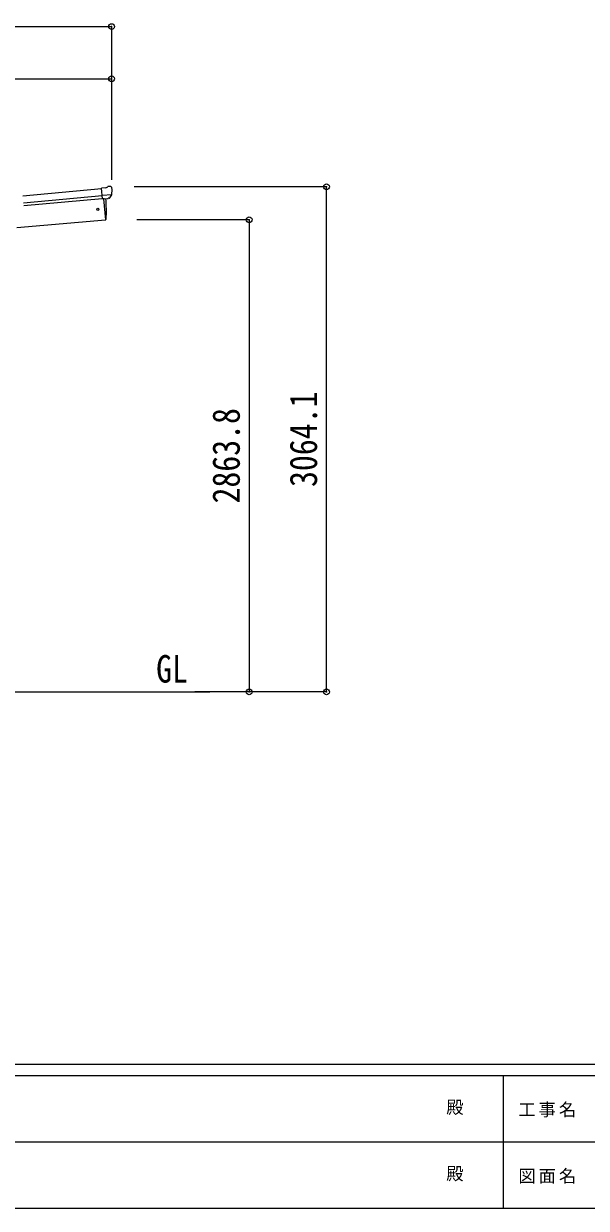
# Model space of a CAD drawing. Units: millimetres at full size. Extents: x -9783 to 33612, y -6828 to 13249.
# Drawn here: x -3378 to 35, y -6828 to 357 of the extents above; entities that cross this region are included whole.
import ezdxf
from ezdxf.enums import TextEntityAlignment as Align

# ---------------------------------------------------------------- set-up
doc = ezdxf.new("R2010")
doc.units = ezdxf.units.MM
doc.header["$LTSCALE"] = 35
doc.header["$PDMODE"] = 32
doc.header["$PDSIZE"] = 35
for name, color, linetype, lineweight in [('0-0_0', 7, 'Continuous', 9), ('0-1_本体', 4, 'Continuous', 9), ('0-2_部品', 7, 'Continuous', 9), ('0-A_寸法', 6, 'Continuous', 9), ('F-0_240', 7, 'Continuous', 9)]:
    doc.layers.add(name, color=color, linetype=linetype, lineweight=lineweight)
doc.styles.add('ＭＳ ゴシック', font='')
doc.styles.get('ＭＳ ゴシック').set_extended_font_data('MS Gothic')

msp = doc.modelspace()

# ---------------------------------------------------------------- linework, layer by layer
at = {"layer": '0-0_0', "color": 6}
for p, q in [((-1540.83, -3696.38), (-1540.83, -632.28)), ((-2009.85, -832.58), (-2009.85, -3696.38))]:
    msp.add_line(p, q, dxfattribs=at)
at = {"layer": '0-0_0'}
msp.add_line((-8255.19, -3696.38), (-2248.52, -3696.38), dxfattribs=at)
at = {"layer": '0-1_本体'}
for p, q in [((-3383.37, -686.38), (-2906.06, -643.06)), ((-3379.47, -729.42), (-2902.35, -686.11)), ((-3377.95, -746.13), (-2900.83, -702.83)), ((-2893.62, -704.99), (-2882.45, -832.59)), ((-3420.4, -879.66), (-2882.45, -832.59))]:
    msp.add_line(p, q, dxfattribs=at)
at = {"layer": '0-2_部品'}
for p, q in [((-2879.68, -638.61), (-2906.25, -640.94)), ((-2900.59, -705.6), (-2906.25, -640.94)), ((-2879.68, -638.61), (-2867.96, -631.85)), ((-2853.06, -630.26), (-2866.72, -631.46)), ((-2843.92, -636.01), (-2849.41, -631.41)), ((-2842.86, -638.05), (-2842.74, -639.4)), ((-2843.38, -680.9), (-2902.3, -686.06)), ((-2890.63, -704.73), (-2900.59, -705.6)), ((-2893.62, -704.99), (-2882.45, -832.59)), ((-2857.02, -701.79), (-2864.73, -702.46)), ((-2854.63, -700.39), (-2843.7, -681.45)), ((-2882.45, -832.59), (-2880.4, -832.34))]:
    msp.add_line(p, q, dxfattribs=at)
for points in [[(-2890.63, -704.73), (-2890.36, -704.8), (-2864.98, -702.58), (-2864.73, -702.46)], [(-2843.31, -680.27), (-2843.6, -681.26), (-2843.7, -681.45)]]:
    msp.add_lwpolyline(points, dxfattribs=at)
msp.add_circle((-2928.14, -769.33), 6.5, dxfattribs=at)
for centre, radius, start, end in [((-2866.46, -634.44), 3, 95, 120), ((-2852.62, -635.24), 5, 50.00648, 94.99352), ((-3044.37, -657.04), 202.4, 353.4085, 5), ((-3776.22, -776.78), 900, 356.63919, 4.64986), ((-2880.76, -829.36), 3, 277, 356.63919)]:
    msp.add_arc(centre, radius, start, end, dxfattribs=at)
for centre, major_axis, ratio, start_param, end_param in [((-2838.53, -634.01), (-15.35, 3.44), 0.101033, 5.9751426, 5.9753737), ((-2845.85, -638.31), (2.71, -1.31), 0.997474, 0.5366567, 1.3225652), ((-2857.29, -698.79), (1.62, -2.54), 0.997631, 5.8041905, 5.8929484), ((-2857.36, -698.68), (-3.5, 2.17), 0.650902, 2.1145521, 2.1873627), ((-2857.23, -698.88), (1.62, -2.54), 0.997631, 5.965759, 6.7621801)]:
    msp.add_ellipse(centre, major_axis=major_axis, ratio=ratio, start_param=start_param, end_param=end_param, dxfattribs=at)
at = {"layer": '0-A_寸法'}
for p, q in [((-7658.86, 339.24), (-2844.86, 339.24)), ((-2844.86, 339.24), (-2844.86, -589.6)), ((-5243.86, 22.62), (-2844.86, 22.62)), ((-2844.86, 22.62), (-2844.86, -198.38)), ((-1540.83, -632.28), (-2707.86, -632.28)), ((-2009.85, -832.58), (-2691.15, -832.58)), ((-2009.85, -3696.38), (-2338.67, -3696.38)), ((-1540.83, -3696.38), (-2009.85, -3696.38))]:
    msp.add_line(p, q, dxfattribs=at)
for p in [(-2844.86, 339.24), (-2844.86, 22.62), (-1540.83, -632.28), (-2009.85, -832.58), (-2009.85, -3696.38), (-1540.83, -3696.38)]:
    msp.add_point(p, dxfattribs=at)
at = {"layer": 'F-0_240', "color": 5}
for p, q in [((-9783.03, -5953.1), (9396.97, -5953.1)), ((-9783.03, -6023.1), (6285.75, -6023.1)), ((-469.25, -6023.1), (-469.25, -6828.1)), ((-3969.25, -6425.6), (3205.75, -6425.6)), ((-9783.03, -6828.1), (9396.97, -6828.1))]:
    msp.add_line(p, q, dxfattribs=at)

# ---------------------------------------------------------------- texts
at = {"layer": '0-0_0', "style": 'ＭＳ ゴシック', "width": 0.85}
msp.add_text('GL', height=166.8, dxfattribs=at).set_placement((-2574.46, -3689.44), align=Align.BOTTOM_LEFT)
at = {"layer": '0-A_寸法', "color": 7, "style": 'ＭＳ ゴシック', "width": 0.85}
for s, p in [('3064.1', (-1547.83, -2453.08)), ('2863.8', (-2016.85, -2553.23))]:
    msp.add_text(s, height=166.8, rotation=90, dxfattribs=at).set_placement(p, align=Align.BOTTOM_LEFT)
at = {"layer": 'F-0_240', "style": 'ＭＳ ゴシック'}
for p in [(-814.24, -6276.85), (-814.24, -6679.35)]:
    msp.add_text('殿', height=76.98, dxfattribs=at).set_placement(p, align=Align.BOTTOM_LEFT)
at = {"layer": 'F-0_240', "char_height": 76.98, "attachment_point": 7, "style": 'ＭＳ ゴシック'}
for s, insert in [('\\T1.17;工事名', (-376.96, -6276.85)), ('\\T1.17;図面名', (-376.96, -6679.35))]:
    msp.add_mtext(s, dxfattribs=dict(at, insert=insert))

doc.saveas('drawing.dxf')
